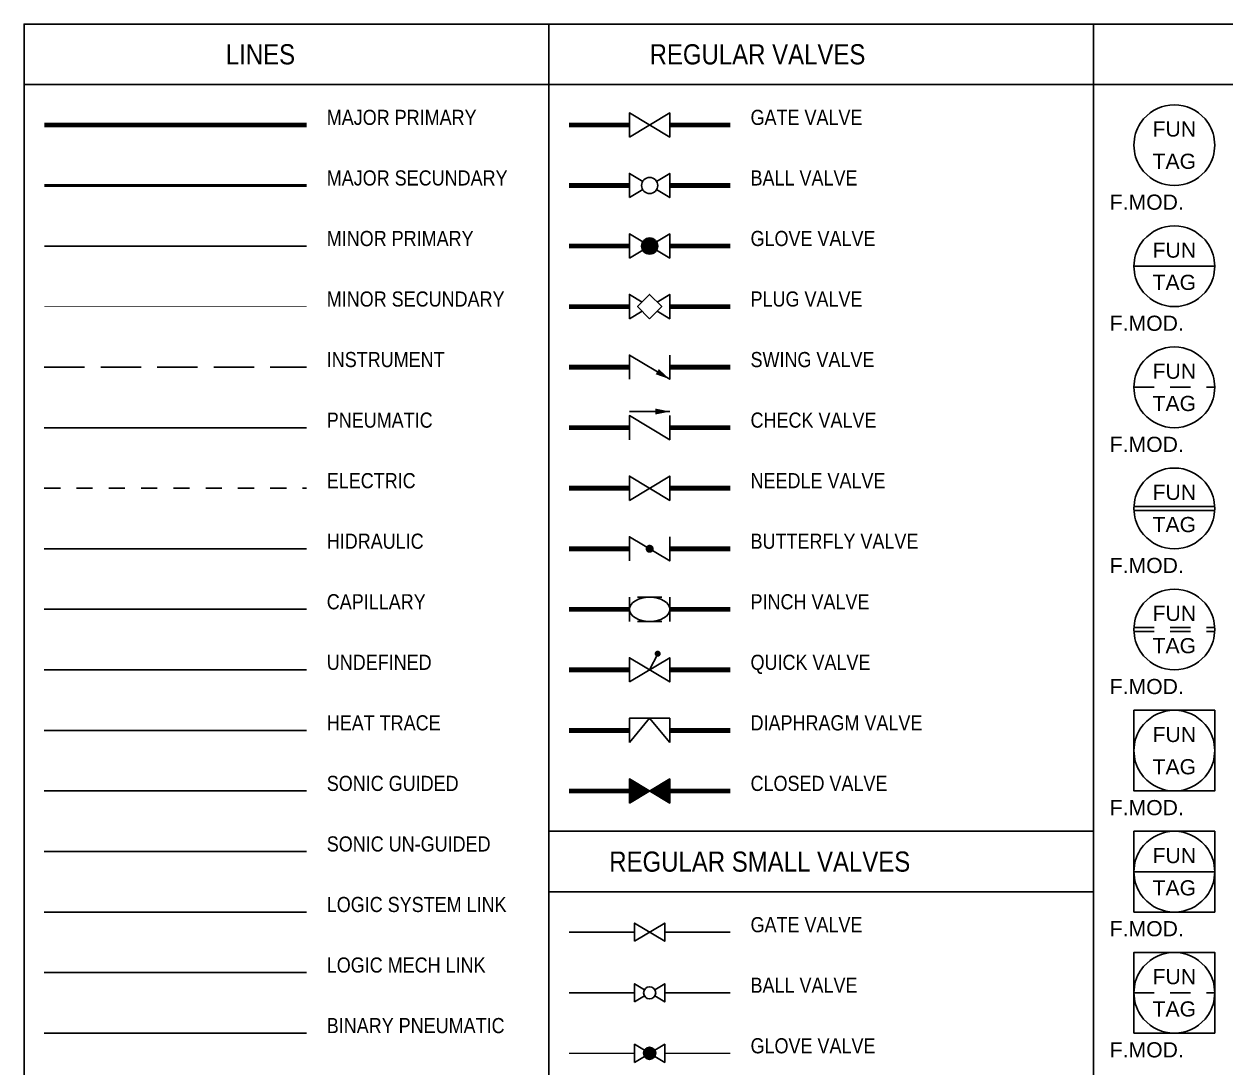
# Model space of a CAD drawing. Header units: inches. Extents: x 39.8 to 67.8, y 12.5 to 38.1.
# Drawn here: x 39.84 to 47.29, y 31.66 to 38.12 of the extents above; entities that cross this region are included whole.
import ezdxf
from ezdxf.enums import TextEntityAlignment as Align
from ezdxf.lldxf.tags import DXFTag

# ---------------------------------------------------------------- set-up
doc = ezdxf.new("R2010")
doc.units = ezdxf.units.IN
doc.header["$MEASUREMENT"] = 0
for name, pattern in [('ELECT', [0.15, 0.1, -0.05]), ('HIDDEN', [0.375, 0.25, -0.125]), ('INSTRUMENT', [0.25, 0.25, 0])]:
    doc.linetypes.add(name, pattern=pattern)
for name, color, linetype in [('EQUIP', 3, 'Continuous'), ('INST-1', 4, 'Continuous'), ('MAJOR-1', 2, 'Continuous'), ('MAJOR-2', 1, 'Continuous'), ('Minor-1', 4, 'Continuous'), ('Minor-2', 6, 'Continuous'), ('TEXT', 7, 'Continuous')]:
    doc.layers.add(name, color=color, linetype=linetype)
doc.styles.get("Standard").update_dxf_attribs({"font": 'arial.ttf'})
tags = doc.linetypes.add('CAPILLARY', pattern='A,0.25,[131,cfm.shx,S=0.1,R=-45,X=0,Y=0],0,[131,cfm.shx,S=0.1,R=45,X=0,Y=0],0.25', length=0.5).pattern_tags.tags
tags[12] = DXFTag(74, 5)
tags[4] = DXFTag(74, 5)
doc.linetypes.add('HEAT_TRACE', pattern='A,0.125,[131,cfm.shx,S=0.05,R=90,X=0,Y=0.03],0.0625', length=0.1875)
tags = doc.linetypes.add('HYDRAULIC', pattern='A,0.25,[132,cfm.shx,S=0.03,R=0,X=0,Y=0],0.25', length=0.5).pattern_tags.tags
tags[4] = DXFTag(74, 5)
doc.linetypes.add('MECH_LINK', pattern='A,0.25,[134,cfm.shx,S=0.0065,R=0,X=0,Y=0],0.25', length=0.5)
tags = doc.linetypes.add('PNEUMATIC', pattern='A,0.21875,[131,cfm.shx,S=0.1,R=-45,X=0,Y=0],0.0625,[131,cfm.shx,S=0.1,R=-45,X=0,Y=0],0.21875', length=0.5).pattern_tags.tags
tags[12] = DXFTag(74, 5)
tags[4] = DXFTag(74, 5)
tags = doc.linetypes.add('PNEUMATIC_BIN', pattern='A,0.21875,[131,cfm.shx,S=0.1,R=-45,X=0,Y=0],0.03125,[131,cfm.shx,S=0.1,R=45,X=0,Y=0],0.03125,[131,cfm.shx,S=0.1,R=-45,X=0,Y=0],0.21875', length=0.5).pattern_tags.tags
tags[20] = DXFTag(74, 5)
tags[12] = DXFTag(74, 5)
tags[4] = DXFTag(74, 5)
doc.linetypes.add('SONIC', pattern='A,0.25,[135,cfm.shx,S=0.05,R=0,X=0,Y=0],0.25', length=0.5)
doc.linetypes.add('SONIC_UN', pattern='A,0,-0.25,[135,cfm.shx,S=0.05,R=0,X=0,Y=0],-0.25', length=0.5)
doc.linetypes.add('SYSTEM_LINK', pattern='A,0.2,-0.05,[133,cfm.shx,S=0.03,R=0,X=0,Y=0],-0.05,0.2', length=0.5)
tags = doc.linetypes.add('UNDEFINED', pattern='A,0.25,[131,cfm.shx,S=0.1,R=-45,X=0,Y=0],0.25', length=0.5).pattern_tags.tags
tags[4] = DXFTag(74, 5)

# ---------------------------------------------------------------- blocks, each defined once
blk = doc.blocks.new('VAL_GATE')
blk.add_lwpolyline([(-0.5, -0.3), (-0.5, 0.3), (0.5, -0.3), (0.5, 0.3), (-0.5, -0.3)])
at = {"flags": 8}
for tag, p in [('SIZE', (0, 0.7)), ('SPEC', (0, -0.7)), ('TAG', (0, -1.3))]:
    blk.add_attdef(tag, text='', height=0.4, dxfattribs=at).set_placement(p, align=Align.MIDDLE)
blk = doc.blocks.new('VAL_BALL')
for points in [[(-0.5, -0.3), (-0.5, 0.3), (-0.171, 0.103)], [(0.171, -0.103), (0.5, -0.3), (0.5, 0.3), (0.171, 0.103)], [(-0.171, -0.103), (-0.5, -0.3)]]:
    blk.add_lwpolyline(points)
blk.add_circle((0, 0), 0.2)
at = {"flags": 8}
for tag, p in [('SIZE', (0, 0.7)), ('SPEC', (0, -0.7)), ('TAG', (0, -1.3))]:
    blk.add_attdef(tag, text='', height=0.4, dxfattribs=at).set_placement(p, align=Align.MIDDLE)
blk = doc.blocks.new('*X25')
at = {"color": 0}
for p, q in [((-0.2, -0.014), (0.014, 0.2)), ((-0.2, -0.005), (0.005, 0.2)), ((-0.2, 0.003), (-0.003, 0.2)), ((-0.2, 0.013), (-0.013, 0.2)), ((-0.199, -0.022), (0.022, 0.199)), ((-0.199, 0.022), (-0.022, 0.199)), ((-0.198, -0.03), (0.03, 0.198)), ((-0.197, 0.032), (-0.032, 0.197)), ((-0.196, -0.037), (0.037, 0.196)), ((-0.195, -0.045), (0.045, 0.195)), ((-0.195, 0.043), (-0.043, 0.195)), ((-0.193, -0.052), (0.052, 0.193)), ((-0.192, 0.055), (-0.055, 0.192)), ((-0.191, -0.059), (0.059, 0.191)), ((-0.189, -0.065), (0.065, 0.189)), ((-0.188, 0.068), (-0.068, 0.188)), ((-0.187, -0.072), (0.072, 0.187)), ((-0.184, -0.078), (0.078, 0.184)), ((-0.182, 0.083), (-0.083, 0.182)), ((-0.181, -0.084), (0.084, 0.181)), ((-0.179, -0.09), (0.09, 0.179)), ((-0.175, -0.096), (0.096, 0.175)), ((-0.172, -0.102), (0.102, 0.172)), ((-0.172, 0.102), (-0.102, 0.172)), ((-0.169, -0.107), (0.107, 0.169)), ((-0.165, -0.112), (0.112, 0.165)), ((-0.162, -0.118), (0.118, 0.162)), ((-0.158, -0.123), (0.123, 0.158)), ((-0.154, -0.128), (0.128, 0.154)), ((-0.15, -0.132), (0.132, 0.15)), ((-0.146, -0.137), (0.137, 0.146)), ((-0.141, -0.141), (0.141, 0.141)), ((-0.137, -0.146), (0.146, 0.137)), ((-0.132, -0.15), (0.15, 0.132)), ((-0.128, -0.154), (0.154, 0.128)), ((-0.123, -0.158), (0.158, 0.123)), ((-0.118, -0.162), (0.162, 0.118)), ((-0.112, -0.165), (0.165, 0.112)), ((-0.107, -0.169), (0.169, 0.107)), ((-0.102, -0.172), (0.172, 0.102)), ((-0.096, -0.175), (0.175, 0.096)), ((-0.09, -0.179), (0.179, 0.09)), ((-0.084, -0.181), (0.181, 0.084)), ((-0.078, -0.184), (0.184, 0.078)), ((-0.072, -0.187), (0.187, 0.072)), ((-0.065, -0.189), (0.189, 0.065)), ((-0.059, -0.191), (0.191, 0.059)), ((-0.052, -0.193), (0.193, 0.052)), ((-0.045, -0.195), (0.195, 0.045)), ((-0.037, -0.196), (0.196, 0.037)), ((-0.03, -0.198), (0.198, 0.03)), ((-0.022, -0.199), (0.199, 0.022)), ((-0.014, -0.2), (0.2, 0.014)), ((-0.005, -0.2), (0.2, 0.005)), ((0.003, -0.2), (0.2, -0.003)), ((0.013, -0.2), (0.2, -0.013)), ((0.022, -0.199), (0.199, -0.022)), ((0.032, -0.197), (0.197, -0.032)), ((0.043, -0.195), (0.195, -0.043)), ((0.055, -0.192), (0.192, -0.055)), ((0.068, -0.188), (0.188, -0.068)), ((0.083, -0.182), (0.182, -0.083)), ((0.102, -0.172), (0.172, -0.102))]:
    blk.add_line(p, q, dxfattribs=at)
blk = doc.blocks.new('VAL_GLOBE')
for points in [[(-0.5, -0.3), (-0.5, 0.3), (-0.171, 0.103)], [(0.171, -0.103), (0.5, -0.3), (0.5, 0.3), (0.171, 0.103)], [(-0.171, -0.103), (-0.5, -0.3)]]:
    blk.add_lwpolyline(points)
blk.add_circle((0, 0), 0.2)
at = {"linetype": 'Continuous'}
blk.add_blockref('*X25', (0, 0), dxfattribs=at)
at = {"flags": 8}
for tag, p in [('SIZE', (0, 0.7)), ('SPEC', (0, -0.7)), ('TAG', (0, -1.3))]:
    blk.add_attdef(tag, text='', height=0.4, dxfattribs=at).set_placement(p, align=Align.MIDDLE)
blk = doc.blocks.new('VAL_PLUG')
for points in [[(-0.5, -0.3), (-0.5, 0.3), (-0.1875, 0.1125)], [(0.1875, -0.1125), (0.5, -0.3), (0.5, 0.3), (0.1875, 0.1125)], [(-0.1875, -0.1125), (-0.5, -0.3)]]:
    blk.add_lwpolyline(points)
blk.add_lwpolyline([(0, -0.3), (-0.3, 0), (0, 0.3), (0.3, 0)], close=True)
at = {"flags": 8}
for tag, p in [('SIZE', (0, 0.7)), ('SPEC', (0, -0.7)), ('TAG', (0, -1.3))]:
    blk.add_attdef(tag, text='', height=0.4, dxfattribs=at).set_placement(p, align=Align.MIDDLE)
blk = doc.blocks.new('VAL_SWING')
blk.add_lwpolyline([(-0.5, -0.3), (-0.5, 0.3), (0.5, -0.3), (0.5, 0.3)])
blk.add_lwpolyline([(0.5, -0.3, 0, 0.15, 0), (0.189, -0.113, 0.15, 0.15, 0)], format="xyseb")
at = {"flags": 8}
for tag, p in [('SIZE', (0, 0.7)), ('SPEC', (0, -0.7)), ('TAG', (0, -1.3))]:
    blk.add_attdef(tag, text='', height=0.4, dxfattribs=at).set_placement(p, align=Align.MIDDLE)
blk = doc.blocks.new('VAL_CHECK')
blk.add_line((0.5, 0.4), (-0.5, 0.4))
blk.add_lwpolyline([(-0.5, -0.3), (-0.5, 0.3), (0.5, -0.3), (0.5, 0.3)])
blk.add_lwpolyline([(0.5, 0.4, 0, 0.15, 0), (0.137, 0.4, 0.15, 0.15, 0)], format="xyseb")
at = {"flags": 8}
for tag, p in [('SIZE', (0, 0.8)), ('SPEC', (0, -0.7)), ('TAG', (0, -1.3))]:
    blk.add_attdef(tag, text='', height=0.4, dxfattribs=at).set_placement(p, align=Align.MIDDLE)
blk = doc.blocks.new('VAL_NEEDLE')
blk.add_lwpolyline([(-0.5, -0.3), (-0.5, 0.3), (0.5, -0.3), (0.5, 0.3), (-0.5, -0.3)])
blk.add_lwpolyline([(0, 0, 0, 0.15, 0), (0, 0.3, 0, 0, 0), (0, 0.5, 0, 0, 0)], format="xyseb")
at = {"flags": 8}
for tag, p in [('SIZE', (0, 0.8)), ('SPEC', (0, -0.7)), ('TAG', (0, -1.3))]:
    blk.add_attdef(tag, text='', height=0.4, dxfattribs=at).set_placement(p, align=Align.MIDDLE)
blk = doc.blocks.new('VAL_BUTTERFLY')
blk.add_lwpolyline([(-0.5, -0.3), (-0.5, 0.3), (0.5, -0.3), (0.5, 0.3)])
at = {"const_width": 0.1}
blk.add_lwpolyline([(-0.05, 0, 1), (0.05, 0, 1)], format="xyb", close=True, dxfattribs=at)
at = {"flags": 8}
for tag, p in [('SIZE', (0, 0.7)), ('SPEC', (0, -0.7)), ('TAG', (0, -1.3))]:
    blk.add_attdef(tag, text='', height=0.4, dxfattribs=at).set_placement(p, align=Align.MIDDLE)
blk = doc.blocks.new('VAL_PINCH')
for p, q in [((-0.3, 0.3), (0.3, 0.3)), ((-0.3, -0.3), (0.3, -0.3))]:
    blk.add_line(p, q)
for points in [[(-0.5, -0.3), (-0.5, 0.3)], [(0.5, -0.3), (0.5, 0.3)]]:
    blk.add_lwpolyline(points)
blk.add_ellipse((0, 0), major_axis=(-0.5, 0), ratio=0.6)
at = {"flags": 8}
for tag, p in [('SIZE', (0, 0.8)), ('SPEC', (0, -0.7)), ('TAG', (0, -1.3))]:
    blk.add_attdef(tag, text='', height=0.4, dxfattribs=at).set_placement(p, align=Align.MIDDLE)
blk = doc.blocks.new('VAL_QUICK')
for points in [[(-0.5, -0.3), (-0.5, 0.3), (0.5, -0.3), (0.5, 0.3), (-0.5, -0.3)], [(0, 0), (0.2, 0.4)]]:
    blk.add_lwpolyline(points)
at = {"const_width": 0.075}
blk.add_lwpolyline([(0.1625, 0.4, 1), (0.2375, 0.4, 1)], format="xyb", close=True, dxfattribs=at)
at = {"flags": 8}
for tag, p in [('SIZE', (0, 0.8)), ('SPEC', (0, -0.7)), ('TAG', (0, -1.3))]:
    blk.add_attdef(tag, text='', height=0.4, dxfattribs=at).set_placement(p, align=Align.MIDDLE)
blk = doc.blocks.new('VAL_DIAPHRAGM')
for points in [[(-0.5, -0.3), (-0.5, 0.3), (0, 0.3), (-0.5, -0.3)], [(0.5, -0.3), (0.5, 0.3)]]:
    blk.add_lwpolyline(points)
blk.add_lwpolyline([(0.5, -0.3), (0, 0.3), (0.5, 0.3)], close=True)
at = {"flags": 8}
for tag, p in [('SIZE', (0, 0.8)), ('SPEC', (0, -0.7)), ('TAG', (0, -1.3))]:
    blk.add_attdef(tag, text='', height=0.4, dxfattribs=at).set_placement(p, align=Align.MIDDLE)
blk = doc.blocks.new('*X26')
at = {"color": 0}
for p, q in [((-0.5, 0.295), (-0.497, 0.298)), ((-0.5, 0.287), (-0.492, 0.295)), ((-0.5, 0.278), (-0.486, 0.292)), ((-0.5, 0.269), (-0.481, 0.288)), ((-0.5, 0.26), (-0.475, 0.285)), ((-0.5, 0.251), (-0.47, 0.282)), ((-0.5, 0.242), (-0.464, 0.278)), ((-0.5, 0.234), (-0.459, 0.275)), ((-0.5, 0.225), (-0.453, 0.272)), ((-0.5, 0.216), (-0.447, 0.268)), ((-0.5, 0.207), (-0.442, 0.265)), ((-0.5, 0.198), (-0.436, 0.262)), ((-0.5, 0.189), (-0.431, 0.259)), ((-0.5, 0.181), (-0.425, 0.255)), ((-0.5, 0.172), (-0.42, 0.252)), ((-0.5, 0.163), (-0.414, 0.249)), ((-0.5, 0.154), (-0.409, 0.245)), ((-0.5, 0.145), (-0.403, 0.242)), ((-0.5, 0.136), (-0.398, 0.239)), ((-0.5, 0.128), (-0.392, 0.235)), ((-0.5, 0.119), (-0.387, 0.232)), ((-0.5, 0.11), (-0.381, 0.229)), ((-0.5, 0.101), (-0.376, 0.225)), ((-0.5, 0.092), (-0.37, 0.222)), ((-0.5, 0.083), (-0.365, 0.219)), ((-0.5, 0.075), (-0.359, 0.215)), ((-0.5, 0.066), (-0.354, 0.212)), ((-0.5, 0.057), (-0.348, 0.209)), ((-0.5, 0.048), (-0.343, 0.206)), ((-0.5, 0.039), (-0.337, 0.202)), ((-0.5, 0.03), (-0.331, 0.199)), ((-0.5, 0.021), (-0.326, 0.196)), ((-0.5, 0.013), (-0.32, 0.192)), ((-0.5, 0.004), (-0.315, 0.189)), ((-0.5, -0.005), (-0.309, 0.186)), ((-0.5, -0.014), (-0.304, 0.182)), ((-0.5, -0.023), (-0.298, 0.179)), ((-0.5, -0.032), (-0.293, 0.176)), ((-0.5, -0.04), (-0.287, 0.172)), ((-0.5, -0.049), (-0.282, 0.169)), ((-0.5, -0.058), (-0.276, 0.166)), ((-0.5, -0.067), (-0.271, 0.162)), ((-0.5, -0.076), (-0.265, 0.159)), ((-0.5, -0.085), (-0.26, 0.156)), ((-0.5, -0.093), (-0.254, 0.152)), ((-0.5, -0.102), (-0.249, 0.149)), ((-0.5, -0.111), (-0.243, 0.146)), ((-0.5, -0.12), (-0.238, 0.143)), ((-0.5, -0.129), (-0.232, 0.139)), ((-0.5, -0.138), (-0.226, 0.136)), ((-0.5, -0.146), (-0.221, 0.133)), ((-0.5, -0.155), (-0.215, 0.129)), ((-0.5, -0.164), (-0.21, 0.126)), ((-0.5, -0.173), (-0.204, 0.123)), ((-0.5, -0.182), (-0.199, 0.119)), ((-0.5, -0.191), (-0.193, 0.116)), ((-0.5, -0.199), (-0.188, 0.113)), ((-0.5, -0.208), (-0.182, 0.109)), ((-0.5, -0.217), (-0.177, 0.106)), ((-0.5, -0.226), (-0.171, 0.103)), ((-0.5, -0.235), (-0.166, 0.099)), ((-0.5, -0.244), (-0.16, 0.096)), ((-0.5, -0.253), (-0.155, 0.093)), ((-0.5, -0.261), (-0.149, 0.089)), ((-0.5, -0.27), (-0.144, 0.086)), ((-0.5, -0.279), (-0.138, 0.083)), ((-0.5, -0.288), (-0.133, 0.08)), ((-0.5, -0.297), (-0.127, 0.076)), ((-0.486, -0.292), (-0.122, 0.073)), ((-0.464, -0.278), (-0.116, 0.07)), ((-0.442, -0.265), (-0.11, 0.066)), ((-0.42, -0.252), (-0.105, 0.063)), ((-0.398, -0.239), (-0.099, 0.06)), ((-0.376, -0.225), (-0.094, 0.056)), ((-0.354, -0.212), (-0.088, 0.053)), ((-0.331, -0.199), (-0.083, 0.05)), ((-0.309, -0.186), (-0.077, 0.046)), ((-0.287, -0.172), (-0.072, 0.043)), ((-0.265, -0.159), (-0.066, 0.04)), ((-0.243, -0.146), (-0.061, 0.036)), ((-0.221, -0.133), (-0.055, 0.033)), ((-0.199, -0.119), (-0.05, 0.03)), ((-0.177, -0.106), (-0.044, 0.027)), ((-0.155, -0.093), (-0.039, 0.023)), ((-0.133, -0.08), (-0.033, 0.02)), ((-0.11, -0.066), (-0.028, 0.017)), ((-0.088, -0.053), (-0.022, 0.013)), ((-0.066, -0.04), (-0.017, 0.01)), ((-0.044, -0.027), (-0.011, 0.007)), ((-0.022, -0.013), (-0.006, 0.003)), ((0.006, -0.003), (0.022, 0.013)), ((0.011, -0.007), (0.044, 0.027)), ((0.017, -0.01), (0.066, 0.04)), ((0.022, -0.013), (0.088, 0.053)), ((0.028, -0.017), (0.11, 0.066)), ((0.033, -0.02), (0.133, 0.08)), ((0.039, -0.023), (0.155, 0.093)), ((0.044, -0.027), (0.177, 0.106)), ((0.05, -0.03), (0.199, 0.119)), ((0.055, -0.033), (0.221, 0.133)), ((0.061, -0.036), (0.243, 0.146)), ((0.066, -0.04), (0.265, 0.159)), ((0.072, -0.043), (0.287, 0.172)), ((0.077, -0.046), (0.309, 0.186)), ((0.083, -0.05), (0.331, 0.199)), ((0.088, -0.053), (0.354, 0.212)), ((0.094, -0.056), (0.376, 0.225)), ((0.099, -0.06), (0.398, 0.239)), ((0.105, -0.063), (0.42, 0.252)), ((0.11, -0.066), (0.442, 0.265)), ((0.116, -0.07), (0.464, 0.278)), ((0.122, -0.073), (0.486, 0.292)), ((0.127, -0.076), (0.5, 0.297)), ((0.133, -0.08), (0.5, 0.288)), ((0.138, -0.083), (0.5, 0.279)), ((0.144, -0.086), (0.5, 0.27)), ((0.149, -0.089), (0.5, 0.261)), ((0.155, -0.093), (0.5, 0.253)), ((0.16, -0.096), (0.5, 0.244)), ((0.166, -0.099), (0.5, 0.235)), ((0.171, -0.103), (0.5, 0.226)), ((0.177, -0.106), (0.5, 0.217)), ((0.182, -0.109), (0.5, 0.208)), ((0.188, -0.113), (0.5, 0.199)), ((0.193, -0.116), (0.5, 0.191)), ((0.199, -0.119), (0.5, 0.182)), ((0.204, -0.123), (0.5, 0.173)), ((0.21, -0.126), (0.5, 0.164)), ((0.215, -0.129), (0.5, 0.155)), ((0.221, -0.133), (0.5, 0.146)), ((0.226, -0.136), (0.5, 0.138)), ((0.232, -0.139), (0.5, 0.129)), ((0.238, -0.143), (0.5, 0.12)), ((0.243, -0.146), (0.5, 0.111)), ((0.249, -0.149), (0.5, 0.102)), ((0.254, -0.152), (0.5, 0.093)), ((0.26, -0.156), (0.5, 0.085)), ((0.265, -0.159), (0.5, 0.076)), ((0.271, -0.162), (0.5, 0.067)), ((0.276, -0.166), (0.5, 0.058)), ((0.282, -0.169), (0.5, 0.049)), ((0.287, -0.172), (0.5, 0.04)), ((0.293, -0.176), (0.5, 0.032)), ((0.298, -0.179), (0.5, 0.023)), ((0.304, -0.182), (0.5, 0.014)), ((0.309, -0.186), (0.5, 0.005)), ((0.315, -0.189), (0.5, -0.004)), ((0.32, -0.192), (0.5, -0.013)), ((0.326, -0.196), (0.5, -0.021)), ((0.331, -0.199), (0.5, -0.03)), ((0.337, -0.202), (0.5, -0.039)), ((0.343, -0.206), (0.5, -0.048)), ((0.348, -0.209), (0.5, -0.057)), ((0.354, -0.212), (0.5, -0.066)), ((0.359, -0.215), (0.5, -0.075)), ((0.365, -0.219), (0.5, -0.083)), ((0.37, -0.222), (0.5, -0.092)), ((0.376, -0.225), (0.5, -0.101)), ((0.381, -0.229), (0.5, -0.11)), ((0.387, -0.232), (0.5, -0.119)), ((0.392, -0.235), (0.5, -0.128)), ((0.398, -0.239), (0.5, -0.136)), ((0.403, -0.242), (0.5, -0.145)), ((0.409, -0.245), (0.5, -0.154)), ((0.414, -0.249), (0.5, -0.163)), ((0.42, -0.252), (0.5, -0.172)), ((0.425, -0.255), (0.5, -0.181)), ((0.431, -0.259), (0.5, -0.189)), ((0.436, -0.262), (0.5, -0.198)), ((0.442, -0.265), (0.5, -0.207)), ((0.447, -0.268), (0.5, -0.216)), ((0.453, -0.272), (0.5, -0.225)), ((0.459, -0.275), (0.5, -0.234)), ((0.464, -0.278), (0.5, -0.242)), ((0.47, -0.282), (0.5, -0.251)), ((0.475, -0.285), (0.5, -0.26)), ((0.481, -0.288), (0.5, -0.269)), ((0.486, -0.292), (0.5, -0.278)), ((0.492, -0.295), (0.5, -0.287)), ((0.497, -0.298), (0.5, -0.295))]:
    blk.add_line(p, q, dxfattribs=at)
blk = doc.blocks.new('VAL_CLOSED')
blk.add_lwpolyline([(-0.5, -0.3), (-0.5, 0.3), (0.5, -0.3), (0.5, 0.3), (-0.5, -0.3)])
at = {"linetype": 'Continuous'}
blk.add_blockref('*X26', (0, 0), dxfattribs=at)
at = {"flags": 8}
for tag, p in [('SIZE', (0, 0.7)), ('SPEC', (0, -0.7)), ('TAG', (0, -1.3))]:
    blk.add_attdef(tag, text='', height=0.4, dxfattribs=at).set_placement(p, align=Align.MIDDLE)
blk = doc.blocks.new('DI_LOCAL')
for start, end in [(40.5416, 139.4584), (139.4584, 171.3731), (8.6269, 40.5416), (171.3731, 188.6269), (351.3731, 8.6269), (188.6269, 220.5416), (319.4584, 351.3731), (220.5416, 319.4584)]:
    blk.add_arc((0, 0), 0.5, start, end)
at = {"flags": 8}
for tag, p in [('FUNCTION', (0, 0.2)), ('TAG', (0, -0.2))]:
    blk.add_attdef(tag, text='', height=0.2, dxfattribs=at).set_placement(p, align=Align.MIDDLE_CENTER)
blk.add_attdef('FAILMODE', (-0.8, -0.8), '', height=0.2, dxfattribs=at)
blk = doc.blocks.new('DI_PRI_FRONT')
at = {"linetype": 'Continuous'}
blk.add_line((-0.5, 0), (0.5, 0), dxfattribs=at)
for start, end in [(40.5416, 139.4584), (139.4584, 171.3731), (8.6269, 40.5416), (171.3731, 188.6269), (351.3731, 8.6269), (188.6269, 220.5416), (319.4584, 351.3731), (220.5416, 319.4584)]:
    blk.add_arc((0, 0), 0.5, start, end)
at = {"flags": 8}
for tag, p in [('FUNCTION', (0, 0.2)), ('TAG', (0, -0.2))]:
    blk.add_attdef(tag, text='', height=0.2, dxfattribs=at).set_placement(p, align=Align.MIDDLE_CENTER)
blk.add_attdef('FAILMODE', (-0.8, -0.8), '', height=0.2, dxfattribs=at)
blk = doc.blocks.new('DI_PRI_BACK')
at = {"linetype": 'HIDDEN'}
blk.add_line((-0.5, 0), (0.5, 0), dxfattribs=at)
for start, end in [(40.5416, 139.4584), (139.4584, 171.3731), (8.6269, 40.5416), (171.3731, 188.6269), (351.3731, 8.6269), (188.6269, 220.5416), (319.4584, 351.3731), (220.5416, 319.4584)]:
    blk.add_arc((0, 0), 0.5, start, end)
at = {"flags": 8}
for tag, p in [('FUNCTION', (0, 0.2)), ('TAG', (0, -0.2))]:
    blk.add_attdef(tag, text='', height=0.2, dxfattribs=at).set_placement(p, align=Align.MIDDLE_CENTER)
blk.add_attdef('FAILMODE', (-0.8, -0.8), '', height=0.2, dxfattribs=at)
blk = doc.blocks.new('DI_AUX_FRONT')
for p, q in [((-0.5, 0.025), (0.5, 0.025)), ((-0.5, -0.025), (0.5, -0.025))]:
    blk.add_line(p, q)
for start, end in [(40.5416, 139.4584), (139.4584, 171.3731), (8.6269, 40.5416), (171.3731, 188.6269), (351.3731, 8.6269), (188.6269, 220.5416), (319.4584, 351.3731), (220.5416, 319.4584)]:
    blk.add_arc((0, 0), 0.5, start, end)
at = {"flags": 8}
for tag, p in [('FUNCTION', (0, 0.2)), ('TAG', (0, -0.2))]:
    blk.add_attdef(tag, text='', height=0.2, dxfattribs=at).set_placement(p, align=Align.MIDDLE_CENTER)
blk.add_attdef('FAILMODE', (-0.8, -0.8), '', height=0.2, dxfattribs=at)
blk = doc.blocks.new('DI_AUX_BACK')
at = {"linetype": 'HIDDEN'}
for p, q in [((-0.5, 0.025), (0.5, 0.025)), ((-0.5, -0.025), (0.5, -0.025))]:
    blk.add_line(p, q, dxfattribs=at)
for start, end in [(40.5416, 139.4584), (139.4584, 171.3731), (8.6269, 40.5416), (171.3731, 188.6269), (351.3731, 8.6269), (188.6269, 220.5416), (319.4584, 351.3731), (220.5416, 319.4584)]:
    blk.add_arc((0, 0), 0.5, start, end)
at = {"flags": 8}
for tag, p in [('FUNCTION', (0, 0.2)), ('TAG', (0, -0.2))]:
    blk.add_attdef(tag, text='', height=0.2, dxfattribs=at).set_placement(p, align=Align.MIDDLE_CENTER)
blk.add_attdef('FAILMODE', (-0.8, -0.8), '', height=0.2, dxfattribs=at)
blk = doc.blocks.new('SH_LOCAL')
for p, q in [((-0.5, 0.325), (-0.5, 0.075)), ((0.5, 0.325), (0.5, 0.075)), ((-0.5, -0.325), (-0.5, -0.075)), ((0.5, -0.325), (0.5, -0.075))]:
    blk.add_line(p, q)
for points in [[(-0.5, 0.325), (-0.5, 0.5), (0.5, 0.5), (0.5, 0.325)], [(-0.5, -0.075), (-0.5, 0.075)], [(0.5, 0.075), (0.5, -0.075)], [(0.5, -0.325), (0.5, -0.5), (-0.5, -0.5), (-0.5, -0.325)]]:
    blk.add_lwpolyline(points)
for start, end in [(40.5416, 139.4584), (139.4584, 171.3731), (8.6269, 40.5416), (171.3731, 188.6269), (351.3731, 8.6269), (188.6269, 220.5416), (319.4584, 351.3731), (220.5416, 319.4584)]:
    blk.add_arc((0, 0), 0.5, start, end)
at = {"flags": 8}
for tag, p in [('FUNCTION', (0, 0.2)), ('TAG', (0, -0.2))]:
    blk.add_attdef(tag, text='', height=0.2, dxfattribs=at).set_placement(p, align=Align.MIDDLE_CENTER)
blk.add_attdef('FAILMODE', (-0.8, -0.8), '', height=0.2, dxfattribs=at)
blk = doc.blocks.new('SH_PRI_FRONT')
for p, q in [((-0.5, 0.075), (-0.5, 0.325)), ((0.5, 0.075), (0.5, 0.325)), ((-0.5, -0.075), (-0.5, -0.325)), ((0.5, -0.075), (0.5, -0.325))]:
    blk.add_line(p, q)
at = {"linetype": 'Continuous'}
blk.add_line((-0.5, 0), (0.5, 0), dxfattribs=at)
for points in [[(-0.5, 0.325), (-0.5, 0.5), (0.5, 0.5), (0.5, 0.325)], [(-0.5, -0.075), (-0.5, 0.075)], [(0.5, 0.075), (0.5, -0.075)], [(0.5, -0.325), (0.5, -0.5), (-0.5, -0.5), (-0.5, -0.325)]]:
    blk.add_lwpolyline(points)
for start, end in [(40.5416, 139.4584), (139.4584, 171.3731), (8.6269, 40.5416), (171.3731, 188.6269), (351.3731, 8.6269), (188.6269, 220.5416), (319.4584, 351.3731), (220.5416, 319.4584)]:
    blk.add_arc((0, 0), 0.5, start, end)
at = {"flags": 8}
for tag, p in [('FUNCTION', (0, 0.2)), ('TAG', (0, -0.2))]:
    blk.add_attdef(tag, text='', height=0.2, dxfattribs=at).set_placement(p, align=Align.MIDDLE_CENTER)
blk.add_attdef('FAILMODE', (-0.8, -0.8), '', height=0.2, dxfattribs=at)
blk = doc.blocks.new('SH_PRI_BACK')
for p, q in [((-0.5, 0.075), (-0.5, 0.325)), ((0.5, 0.075), (0.5, 0.325)), ((-0.5, -0.075), (-0.5, -0.325)), ((0.5, -0.075), (0.5, -0.325))]:
    blk.add_line(p, q)
at = {"linetype": 'HIDDEN'}
blk.add_line((-0.5, 0), (0.5, 0), dxfattribs=at)
for points in [[(-0.5, 0.325), (-0.5, 0.5), (0.5, 0.5), (0.5, 0.325)], [(-0.5, -0.075), (-0.5, 0.075)], [(0.5, 0.075), (0.5, -0.075)], [(0.5, -0.325), (0.5, -0.5), (-0.5, -0.5), (-0.5, -0.325)]]:
    blk.add_lwpolyline(points)
for start, end in [(40.5416, 139.4584), (139.4584, 171.3731), (8.6269, 40.5416), (171.3731, 188.6269), (351.3731, 8.6269), (188.6269, 220.5416), (319.4584, 351.3731), (220.5416, 319.4584)]:
    blk.add_arc((0, 0), 0.5, start, end)
at = {"flags": 8}
for tag, p in [('FUNCTION', (0, 0.2)), ('TAG', (0, -0.2))]:
    blk.add_attdef(tag, text='', height=0.2, dxfattribs=at).set_placement(p, align=Align.MIDDLE_CENTER)
blk.add_attdef('FAILMODE', (-0.8, -0.8), '', height=0.2, dxfattribs=at)

msp = doc.modelspace()

# ---------------------------------------------------------------- linework, layer by layer
for p, q in [((39.842, 37.7456), (43.092, 37.7456)), ((43.092, 37.7456), (46.467, 37.7456)), ((46.467, 37.7456), (49.842, 37.7456)), ((43.092, 32.7456), (46.467, 32.7456))]:
    msp.add_line(p, q)
for points in [[(43.092, 31.2456), (39.842, 31.2456), (39.842, 38.1206), (43.092, 38.1206)], [(46.467, 33.1206), (43.092, 33.1206), (43.092, 38.1206), (46.467, 38.1206)], [(49.842, 20.3706), (46.467, 20.3706), (46.467, 38.1206), (49.842, 38.1206)], [(46.467, 28.1206), (43.092, 28.1206), (43.092, 33.1206), (46.467, 33.1206)]]:
    msp.add_lwpolyline(points, close=True)
at = {"layer": 'INST-1', "linetype": 'INSTRUMENT'}
msp.add_lwpolyline([(39.967, 35.9956), (41.592, 35.9956)], dxfattribs=at)
at = {"layer": 'INST-1', "linetype": 'PNEUMATIC'}
msp.add_lwpolyline([(39.967, 35.6206), (41.592, 35.6206)], dxfattribs=at)
at = {"layer": 'INST-1', "linetype": 'ELECT'}
msp.add_lwpolyline([(39.967, 35.2456), (41.592, 35.2456)], dxfattribs=at)
at = {"layer": 'INST-1', "linetype": 'HYDRAULIC'}
msp.add_lwpolyline([(39.967, 34.8706), (41.592, 34.8706)], dxfattribs=at)
at = {"layer": 'INST-1', "linetype": 'CAPILLARY'}
msp.add_lwpolyline([(39.967, 34.4956), (41.592, 34.4956)], dxfattribs=at)
at = {"layer": 'INST-1', "linetype": 'UNDEFINED'}
msp.add_lwpolyline([(39.967, 34.1206), (41.592, 34.1206)], dxfattribs=at)
at = {"layer": 'INST-1', "linetype": 'HEAT_TRACE'}
msp.add_lwpolyline([(39.967, 33.7456), (41.592, 33.7456)], dxfattribs=at)
at = {"layer": 'INST-1', "linetype": 'SONIC'}
msp.add_lwpolyline([(39.967, 33.3706), (41.592, 33.3706)], dxfattribs=at)
at = {"layer": 'INST-1', "linetype": 'SONIC_UN', "ltscale": 0.1}
msp.add_lwpolyline([(39.967, 32.9956), (41.592, 32.9956)], dxfattribs=at)
at = {"layer": 'INST-1', "linetype": 'SYSTEM_LINK', "ltscale": 0.5}
msp.add_lwpolyline([(39.967, 32.6206), (41.592, 32.6206)], dxfattribs=at)
at = {"layer": 'INST-1', "linetype": 'MECH_LINK'}
msp.add_lwpolyline([(39.967, 32.2456), (41.592, 32.2456)], dxfattribs=at)
at = {"layer": 'INST-1', "linetype": 'PNEUMATIC_BIN'}
msp.add_lwpolyline([(39.967, 31.8706), (41.592, 31.8706)], dxfattribs=at)
at = {"layer": 'MAJOR-1', "linetype": 'Continuous', "const_width": 0.03}
for points in [[(39.967, 37.4956), (41.592, 37.4956)], [(43.217, 37.4956), (43.592, 37.4956)], [(43.842, 37.4956), (44.217, 37.4956)], [(43.217, 37.1206), (43.592, 37.1206)], [(43.842, 37.1206), (44.217, 37.1206)], [(43.217, 36.7456), (43.592, 36.7456)], [(43.842, 36.7456), (44.217, 36.7456)], [(43.217, 36.3706), (43.592, 36.3706)], [(43.842, 36.3706), (44.217, 36.3706)], [(43.217, 35.9956), (43.592, 35.9956)], [(43.842, 35.9956), (44.217, 35.9956)], [(43.217, 35.6206), (43.592, 35.6206)], [(43.842, 35.6206), (44.217, 35.6206)], [(43.217, 35.2456), (43.592, 35.2456)], [(43.842, 35.2456), (44.217, 35.2456)], [(43.217, 34.8706), (43.592, 34.8706)], [(43.842, 34.8706), (44.217, 34.8706)], [(43.217, 34.4956), (43.592, 34.4956)], [(43.842, 34.4956), (44.217, 34.4956)], [(43.217, 34.1206), (43.592, 34.1206)], [(43.842, 34.1206), (44.217, 34.1206)], [(43.217, 33.7456), (43.592, 33.7456)], [(43.842, 33.7456), (44.217, 33.7456)], [(43.217, 33.3706), (43.592, 33.3706)], [(43.842, 33.3706), (44.217, 33.3706)]]:
    msp.add_lwpolyline(points, dxfattribs=at)
at = {"layer": 'MAJOR-2', "linetype": 'Continuous', "const_width": 0.02}
msp.add_lwpolyline([(39.967, 37.1206), (41.592, 37.1206)], dxfattribs=at)
at = {"layer": 'Minor-1', "linetype": 'Continuous', "const_width": 0.01}
for points in [[(39.967, 36.7456), (41.592, 36.7456)], [(43.217, 32.4956), (43.6232, 32.4956)], [(43.8107, 32.4956), (44.217, 32.4956)], [(43.217, 32.1206), (43.6232, 32.1206)], [(43.8107, 32.1206), (44.217, 32.1206)], [(43.217, 31.7456), (43.6232, 31.7456)], [(43.8107, 31.7456), (44.217, 31.7456)]]:
    msp.add_lwpolyline(points, dxfattribs=at)
at = {"layer": 'Minor-2', "linetype": 'Continuous', "const_width": 0.005}
msp.add_lwpolyline([(39.967, 36.3706), (41.592, 36.3706)], dxfattribs=at)

# ---------------------------------------------------------------- block references
at = {"layer": 'EQUIP'}
for name, p, xscale, yscale, zscale in [('VAL_GATE', (43.717, 37.4956), 0.25, 0.25, 0.25), ('VAL_BALL', (43.717, 37.1206), 0.25, 0.25, 0.25), ('VAL_GLOBE', (43.717, 36.7456), 0.25, 0.25, 0.25), ('VAL_PLUG', (43.717, 36.3706), 0.25, 0.25, 0.25), ('VAL_SWING', (43.717, 35.9956), 0.25, 0.25, 0.25), ('VAL_CHECK', (43.717, 35.6206), 0.25, 0.25, 0.25), ('VAL_NEEDLE', (43.717, 35.2456), 0.25, 0.25, 0.25), ('VAL_BUTTERFLY', (43.717, 34.8706), 0.25, 0.25, 0.25), ('VAL_PINCH', (43.717, 34.4956), 0.25, 0.25, 0.25), ('VAL_QUICK', (43.717, 34.1206), 0.25, 0.25, 0.25), ('VAL_DIAPHRAGM', (43.717, 33.7456), 0.25, 0.25, 0.25), ('VAL_CLOSED', (43.717, 33.3706), 0.25, 0.25, 0.25), ('VAL_GATE', (43.717, 32.4956), 0.1875, 0.1875, 0.1875), ('VAL_BALL', (43.717, 32.1206), 0.1875, 0.1875, 0.1875), ('VAL_GLOBE', (43.717, 31.7456), 0.1875, 0.1875, 0.1875)]:
    msp.add_blockref(name, p, dxfattribs=dict(at, xscale=xscale, yscale=yscale, zscale=zscale))
at = {"layer": 'INST-1'}
ref = msp.add_blockref('DI_LOCAL', (46.967, 37.3706), dxfattribs=dict(at, xscale=0.5, yscale=0.5, zscale=0.5))
ref.add_attrib('FAILMODE', 'F.MOD.', (46.567, 36.9706), dxfattribs={"layer": 'TEXT', "height": 0.0938})
ref.add_attrib('TAG', 'TAG', dxfattribs={"layer": 'TEXT', "height": 0.0938}).set_placement((46.967, 37.2706), align=Align.MIDDLE_CENTER)
ref.add_attrib('FUNCTION', 'FUN', dxfattribs={"layer": 'TEXT', "height": 0.0938}).set_placement((46.967, 37.4706), align=Align.MIDDLE_CENTER)
ref = msp.add_blockref('DI_PRI_FRONT', (46.967, 36.6206), dxfattribs=dict(at, xscale=0.5, yscale=0.5, zscale=0.5))
ref.add_attrib('FAILMODE', 'F.MOD.', (46.567, 36.2206), dxfattribs={"layer": 'TEXT', "height": 0.0938})
ref.add_attrib('TAG', 'TAG', dxfattribs={"layer": 'TEXT', "height": 0.0938}).set_placement((46.967, 36.5206), align=Align.MIDDLE_CENTER)
ref.add_attrib('FUNCTION', 'FUN', dxfattribs={"layer": 'TEXT', "height": 0.0938}).set_placement((46.967, 36.7206), align=Align.MIDDLE_CENTER)
ref = msp.add_blockref('DI_PRI_BACK', (46.967, 35.8706), dxfattribs=dict(at, xscale=0.5, yscale=0.5, zscale=0.5))
ref.add_attrib('FAILMODE', 'F.MOD.', (46.567, 35.4706), dxfattribs={"layer": 'TEXT', "height": 0.0938})
ref.add_attrib('TAG', 'TAG', dxfattribs={"layer": 'TEXT', "height": 0.0938}).set_placement((46.967, 35.7706), align=Align.MIDDLE_CENTER)
ref.add_attrib('FUNCTION', 'FUN', dxfattribs={"layer": 'TEXT', "height": 0.0938}).set_placement((46.967, 35.9706), align=Align.MIDDLE_CENTER)
ref = msp.add_blockref('DI_AUX_FRONT', (46.967, 35.1206), dxfattribs=dict(at, xscale=0.5, yscale=0.5, zscale=0.5))
ref.add_attrib('FAILMODE', 'F.MOD.', (46.567, 34.7206), dxfattribs={"layer": 'TEXT', "height": 0.0938})
ref.add_attrib('TAG', 'TAG', dxfattribs={"layer": 'TEXT', "height": 0.0938}).set_placement((46.967, 35.0206), align=Align.MIDDLE_CENTER)
ref.add_attrib('FUNCTION', 'FUN', dxfattribs={"layer": 'TEXT', "height": 0.0938}).set_placement((46.967, 35.2206), align=Align.MIDDLE_CENTER)
ref = msp.add_blockref('DI_AUX_BACK', (46.967, 34.3706), dxfattribs=dict(at, xscale=0.5, yscale=0.5, zscale=0.5))
ref.add_attrib('FAILMODE', 'F.MOD.', (46.567, 33.9706), dxfattribs={"layer": 'TEXT', "height": 0.0938})
ref.add_attrib('TAG', 'TAG', dxfattribs={"layer": 'TEXT', "height": 0.0938}).set_placement((46.967, 34.2706), align=Align.MIDDLE_CENTER)
ref.add_attrib('FUNCTION', 'FUN', dxfattribs={"layer": 'TEXT', "height": 0.0938}).set_placement((46.967, 34.4706), align=Align.MIDDLE_CENTER)
ref = msp.add_blockref('SH_LOCAL', (46.967, 33.6206), dxfattribs=dict(at, xscale=0.5, yscale=0.5, zscale=0.5))
ref.add_attrib('FAILMODE', 'F.MOD.', (46.567, 33.2206), dxfattribs={"layer": 'TEXT', "height": 0.0938})
ref.add_attrib('TAG', 'TAG', dxfattribs={"layer": 'TEXT', "height": 0.0938}).set_placement((46.967, 33.5206), align=Align.MIDDLE_CENTER)
ref.add_attrib('FUNCTION', 'FUN', dxfattribs={"layer": 'TEXT', "height": 0.0938}).set_placement((46.967, 33.7206), align=Align.MIDDLE_CENTER)
ref = msp.add_blockref('SH_PRI_FRONT', (46.967, 32.8706), dxfattribs=dict(at, xscale=0.5, yscale=0.5, zscale=0.5))
ref.add_attrib('FAILMODE', 'F.MOD.', (46.567, 32.4706), dxfattribs={"layer": 'TEXT', "height": 0.0938})
ref.add_attrib('TAG', 'TAG', dxfattribs={"layer": 'TEXT', "height": 0.0938}).set_placement((46.967, 32.7706), align=Align.MIDDLE_CENTER)
ref.add_attrib('FUNCTION', 'FUN', dxfattribs={"layer": 'TEXT', "height": 0.0938}).set_placement((46.967, 32.9706), align=Align.MIDDLE_CENTER)
ref = msp.add_blockref('SH_PRI_BACK', (46.967, 32.1206), dxfattribs=dict(at, xscale=0.5, yscale=0.5, zscale=0.5))
ref.add_attrib('FAILMODE', 'F.MOD.', (46.567, 31.7206), dxfattribs={"layer": 'TEXT', "height": 0.0938})
ref.add_attrib('TAG', 'TAG', dxfattribs={"layer": 'TEXT', "height": 0.0938}).set_placement((46.967, 32.0206), align=Align.MIDDLE_CENTER)
ref.add_attrib('FUNCTION', 'FUN', dxfattribs={"layer": 'TEXT', "height": 0.0938}).set_placement((46.967, 32.2206), align=Align.MIDDLE_CENTER)

# ---------------------------------------------------------------- texts
at = {"layer": 'TEXT', "width": 0.85}
for s, height, p in [('LINES', 0.125, (41.092, 37.8706)), ('REGULAR VALVES', 0.125, (43.717, 37.8706)), ('MAJOR PRIMARY', 0.0938, (41.717, 37.4956)), ('GATE VALVE', 0.0938, (44.342, 37.4956)), ('MAJOR SECUNDARY', 0.0938, (41.717, 37.1206)), ('BALL VALVE', 0.0938, (44.342, 37.1206)), ('MINOR PRIMARY', 0.0938, (41.717, 36.7456)), ('GLOVE VALVE', 0.0938, (44.342, 36.7456)), ('MINOR SECUNDARY', 0.0938, (41.717, 36.3706)), ('PLUG VALVE', 0.0938, (44.342, 36.3706)), ('INSTRUMENT', 0.0938, (41.717, 35.9956)), ('SWING VALVE', 0.0938, (44.342, 35.9956)), ('PNEUMATIC', 0.0938, (41.717, 35.6206)), ('CHECK VALVE', 0.0938, (44.342, 35.6206)), ('ELECTRIC', 0.0938, (41.717, 35.2456)), ('NEEDLE VALVE', 0.0938, (44.342, 35.2456)), ('HIDRAULIC', 0.0938, (41.717, 34.8706)), ('BUTTERFLY VALVE', 0.0938, (44.342, 34.8706)), ('CAPILLARY', 0.0938, (41.717, 34.4956)), ('PINCH VALVE', 0.0938, (44.342, 34.4956)), ('UNDEFINED', 0.0938, (41.717, 34.1206)), ('QUICK VALVE', 0.0938, (44.342, 34.1206)), ('HEAT TRACE', 0.0938, (41.717, 33.7456)), ('DIAPHRAGM VALVE', 0.0938, (44.342, 33.7456)), ('SONIC GUIDED', 0.0938, (41.717, 33.3706)), ('CLOSED VALVE', 0.0938, (44.342, 33.3706)), ('SONIC UN-GUIDED', 0.0938, (41.717, 32.9956)), ('REGULAR SMALL VALVES', 0.125, (43.467, 32.8706)), ('LOGIC SYSTEM LINK', 0.0938, (41.717, 32.6206)), ('GATE VALVE', 0.0938, (44.342, 32.4956)), ('LOGIC MECH LINK', 0.0938, (41.717, 32.2456)), ('BALL VALVE', 0.0938, (44.342, 32.1206)), ('BINARY PNEUMATIC', 0.0938, (41.717, 31.8706)), ('GLOVE VALVE', 0.0938, (44.342, 31.7456))]:
    msp.add_text(s, height=height, dxfattribs=at).set_placement(p)

doc.saveas('drawing.dxf')
